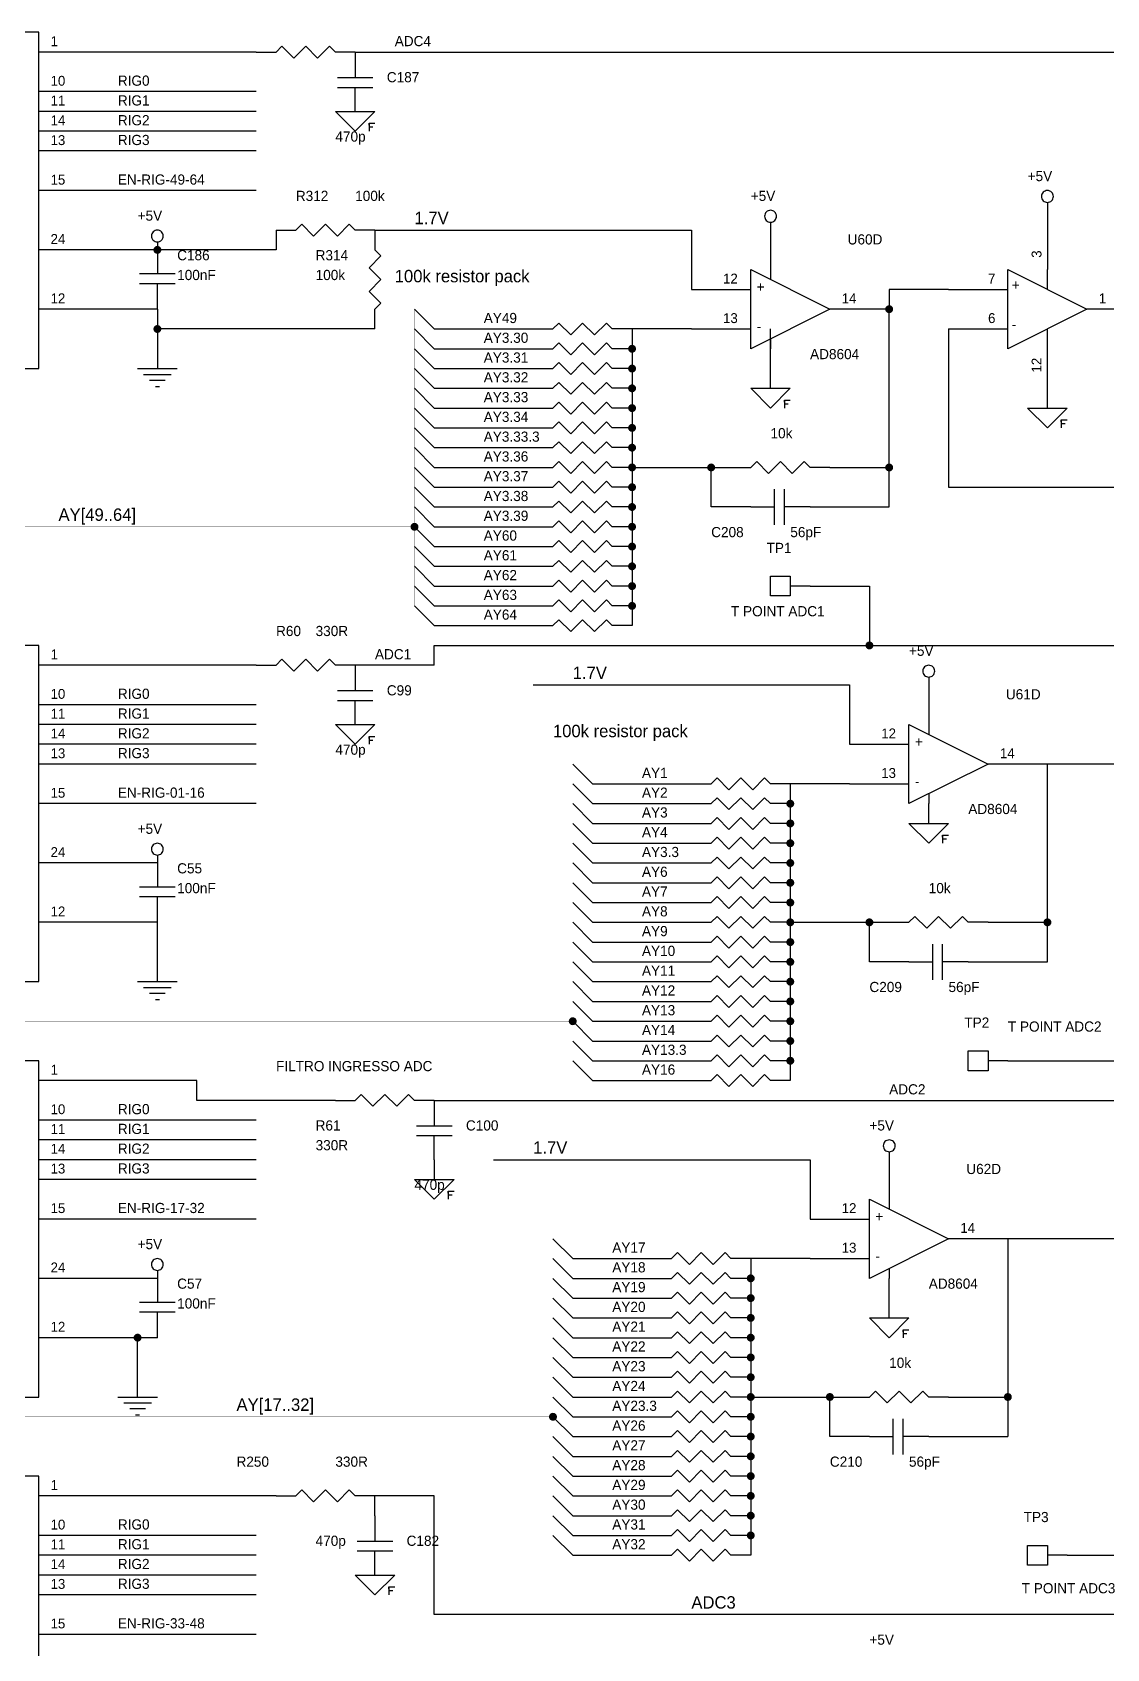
# Model space of a CAD drawing. Extents: x -3 to 838, y 3 to 596.
# Drawn here: x 624 to 762, y 236.4 to 444 of the extents above; entities that cross this region are included whole.
import ezdxf

# ---------------------------------------------------------------- set-up
doc = ezdxf.new("R2010")
doc.units = 0

msp = doc.modelspace()

# ---------------------------------------------------------------- linework, layer by layer
at = {"layer": 'PARTS'}
for p, q in [((632.46, 441.452), (624.84, 441.452)), ((652.78, 441.452), (655.32, 441.452)), ((665.48, 441.452), (662.94, 441.452)), ((665.48, 441.452), (665.48, 438.912)), ((632.46, 436.372), (624.84, 436.372)), ((665.48, 433.832), (665.48, 436.372)), ((632.46, 433.832), (624.84, 433.832)), ((632.46, 431.292), (624.84, 431.292)), ((632.46, 428.752), (624.84, 428.752)), ((632.46, 423.672), (624.84, 423.672)), ((754.38, 421.132), (754.38, 413.512)), ((655.32, 418.592), (657.86, 418.592)), ((668.02, 418.592), (665.48, 418.592)), ((668.02, 418.592), (668.02, 416.052)), ((632.46, 416.052), (624.84, 416.052)), ((640.08, 416.052), (640.08, 413.512)), ((640.08, 408.432), (640.08, 410.972)), ((708.66, 410.972), (716.28, 410.972)), ((741.68, 410.972), (749.3, 410.972)), ((632.46, 408.432), (624.84, 408.432)), ((668.02, 405.892), (668.02, 408.432)), ((734.06, 408.432), (726.44, 408.432)), ((767.08, 408.432), (759.46, 408.432)), ((688.34, 405.892), (690.88, 405.892)), ((701.04, 405.892), (698.5, 405.892)), ((708.66, 405.892), (716.28, 405.892)), ((741.68, 405.892), (749.3, 405.892)), ((688.34, 403.352), (690.88, 403.352)), ((701.04, 403.352), (698.5, 403.352)), ((754.38, 395.732), (754.38, 403.352)), ((688.34, 400.812), (690.88, 400.812)), ((701.04, 400.812), (698.5, 400.812)), ((688.34, 398.272), (690.88, 398.272)), ((701.04, 398.272), (698.5, 398.272)), ((688.34, 395.732), (690.88, 395.732)), ((701.04, 395.732), (698.5, 395.732)), ((688.34, 393.192), (690.88, 393.192)), ((701.04, 393.192), (698.5, 393.192)), ((688.34, 390.652), (690.88, 390.652)), ((701.04, 390.652), (698.5, 390.652)), ((688.34, 388.112), (690.88, 388.112)), ((701.04, 388.112), (698.5, 388.112)), ((713.74, 388.112), (716.28, 388.112)), ((726.44, 388.112), (723.9, 388.112)), ((688.34, 385.572), (690.88, 385.572)), ((701.04, 385.572), (698.5, 385.572)), ((688.34, 383.032), (690.88, 383.032)), ((701.04, 383.032), (698.5, 383.032)), ((716.28, 383.032), (718.82, 383.032)), ((723.9, 383.032), (721.36, 383.032)), ((688.34, 380.492), (690.88, 380.492)), ((701.04, 380.492), (698.5, 380.492)), ((688.34, 377.952), (690.88, 377.952)), ((701.04, 377.952), (698.5, 377.952)), ((688.34, 375.412), (690.88, 375.412)), ((701.04, 375.412), (698.5, 375.412)), ((688.34, 372.872), (690.88, 372.872)), ((701.04, 372.872), (698.5, 372.872)), ((723.9, 372.872), (721.36, 372.872)), ((688.34, 370.332), (690.88, 370.332)), ((701.04, 370.332), (698.5, 370.332)), ((688.34, 367.792), (690.88, 367.792)), ((701.04, 367.792), (698.5, 367.792)), ((632.46, 362.712), (624.84, 362.712)), ((652.78, 362.712), (655.32, 362.712)), ((665.48, 362.712), (662.94, 362.712)), ((665.48, 362.712), (665.48, 360.172)), ((632.46, 357.632), (624.84, 357.632)), ((665.48, 355.092), (665.48, 357.632)), ((632.46, 355.092), (624.84, 355.092)), ((632.46, 352.552), (624.84, 352.552)), ((728.98, 352.552), (736.6, 352.552)), ((632.46, 350.012), (624.84, 350.012)), ((754.38, 350.012), (746.76, 350.012)), ((708.66, 347.472), (711.2, 347.472)), ((721.36, 347.472), (718.82, 347.472)), ((728.98, 347.472), (736.6, 347.472)), ((632.46, 344.932), (624.84, 344.932)), ((708.66, 344.932), (711.2, 344.932)), ((721.36, 344.932), (718.82, 344.932)), ((708.66, 342.392), (711.2, 342.392)), ((721.36, 342.392), (718.82, 342.392)), ((708.66, 339.852), (711.2, 339.852)), ((721.36, 339.852), (718.82, 339.852)), ((632.46, 337.312), (624.84, 337.312)), ((640.08, 337.312), (640.08, 334.772)), ((708.66, 337.312), (711.2, 337.312)), ((721.36, 337.312), (718.82, 337.312)), ((708.66, 334.772), (711.2, 334.772)), ((721.36, 334.772), (718.82, 334.772)), ((640.08, 329.692), (640.08, 332.232)), ((708.66, 332.232), (711.2, 332.232)), ((721.36, 332.232), (718.82, 332.232)), ((632.46, 329.692), (624.84, 329.692)), ((708.66, 329.692), (711.2, 329.692)), ((721.36, 329.692), (718.82, 329.692)), ((734.06, 329.692), (736.6, 329.692)), ((746.76, 329.692), (744.22, 329.692)), ((708.66, 327.152), (711.2, 327.152)), ((721.36, 327.152), (718.82, 327.152)), ((708.66, 324.612), (711.2, 324.612)), ((721.36, 324.612), (718.82, 324.612)), ((736.6, 324.612), (739.14, 324.612)), ((744.22, 324.612), (741.68, 324.612)), ((708.66, 322.072), (711.2, 322.072)), ((721.36, 322.072), (718.82, 322.072)), ((708.66, 319.532), (711.2, 319.532)), ((721.36, 319.532), (718.82, 319.532)), ((708.66, 316.992), (711.2, 316.992)), ((721.36, 316.992), (718.82, 316.992)), ((708.66, 314.452), (711.2, 314.452)), ((721.36, 314.452), (718.82, 314.452)), ((708.66, 311.912), (711.2, 311.912)), ((721.36, 311.912), (718.82, 311.912)), ((749.3, 311.912), (746.76, 311.912)), ((632.46, 309.372), (624.84, 309.372)), ((708.66, 309.372), (711.2, 309.372)), ((721.36, 309.372), (718.82, 309.372)), ((662.94, 306.832), (665.48, 306.832)), ((675.64, 306.832), (673.1, 306.832)), ((675.64, 306.832), (675.64, 304.292)), ((632.46, 304.292), (624.84, 304.292)), ((632.46, 301.752), (624.84, 301.752)), ((675.64, 299.212), (675.64, 301.752)), ((632.46, 299.212), (624.84, 299.212)), ((632.46, 296.672), (624.84, 296.672)), ((632.46, 291.592), (624.84, 291.592)), ((723.9, 291.592), (731.52, 291.592)), ((749.3, 289.052), (741.68, 289.052)), ((703.58, 286.512), (706.12, 286.512)), ((716.28, 286.512), (713.74, 286.512)), ((723.9, 286.512), (731.52, 286.512)), ((632.46, 283.972), (624.84, 283.972)), ((640.08, 283.972), (640.08, 281.432)), ((703.58, 283.972), (706.12, 283.972)), ((716.28, 283.972), (713.74, 283.972)), ((703.58, 281.432), (706.12, 281.432)), ((716.28, 281.432), (713.74, 281.432)), ((640.08, 276.352), (640.08, 278.892)), ((703.58, 278.892), (706.12, 278.892)), ((716.28, 278.892), (713.74, 278.892)), ((632.46, 276.352), (624.84, 276.352)), ((703.58, 276.352), (706.12, 276.352)), ((716.28, 276.352), (713.74, 276.352)), ((703.58, 273.812), (706.12, 273.812)), ((716.28, 273.812), (713.74, 273.812)), ((703.58, 271.272), (706.12, 271.272)), ((716.28, 271.272), (713.74, 271.272)), ((703.58, 268.732), (706.12, 268.732)), ((716.28, 268.732), (713.74, 268.732)), ((728.98, 268.732), (731.52, 268.732)), ((741.68, 268.732), (739.14, 268.732)), ((703.58, 266.192), (706.12, 266.192)), ((716.28, 266.192), (713.74, 266.192)), ((703.58, 263.652), (706.12, 263.652)), ((716.28, 263.652), (713.74, 263.652)), ((731.52, 263.652), (734.06, 263.652)), ((739.14, 263.652), (736.6, 263.652)), ((703.58, 261.112), (706.12, 261.112)), ((716.28, 261.112), (713.74, 261.112)), ((703.58, 258.572), (706.12, 258.572)), ((716.28, 258.572), (713.74, 258.572)), ((632.46, 256.032), (624.84, 256.032)), ((655.32, 256.032), (657.86, 256.032)), ((668.02, 256.032), (665.48, 256.032)), ((703.58, 256.032), (706.12, 256.032)), ((716.28, 256.032), (713.74, 256.032)), ((668.02, 253.492), (668.02, 250.952)), ((703.58, 253.492), (706.12, 253.492)), ((716.28, 253.492), (713.74, 253.492)), ((632.46, 250.952), (624.84, 250.952)), ((703.58, 250.952), (706.12, 250.952)), ((716.28, 250.952), (713.74, 250.952)), ((632.46, 248.412), (624.84, 248.412)), ((668.02, 245.872), (668.02, 248.412)), ((703.58, 248.412), (706.12, 248.412)), ((716.28, 248.412), (713.74, 248.412)), ((756.92, 248.412), (754.38, 248.412)), ((632.46, 245.872), (624.84, 245.872)), ((632.46, 243.332), (624.84, 243.332)), ((632.46, 238.252), (624.84, 238.252))]:
    msp.add_line(p, q, dxfattribs=at)
for points in [[(624.84, 443.992), (609.6, 443.992), (609.6, 400.812), (624.84, 400.812)], [(718.82, 374.142), (721.36, 374.142), (721.36, 371.602), (718.82, 371.602)], [(624.84, 365.252), (609.6, 365.252), (609.6, 322.072), (624.84, 322.072)], [(624.84, 311.912), (609.6, 311.912), (609.6, 268.732), (624.84, 268.732)], [(744.22, 313.182), (746.76, 313.182), (746.76, 310.642), (744.22, 310.642)], [(624.84, 258.572), (609.6, 258.572), (609.6, 215.392), (624.84, 215.392)], [(751.84, 249.682), (754.38, 249.682), (754.38, 247.142), (751.84, 247.142)]]:
    msp.add_lwpolyline(points, close=True, dxfattribs=at)
for points in [[(655.32, 441.452), (656.082, 442.214)], [(656.082, 442.214), (657.606, 440.69)], [(657.606, 440.69), (659.13, 442.214)], [(659.13, 442.214), (660.654, 440.69)], [(660.654, 440.69), (662.178, 442.214)], [(662.178, 442.214), (662.94, 441.452)], [(667.766, 438.15), (663.194, 438.15)], [(665.48, 438.912), (665.48, 438.15)], [(667.766, 436.88), (663.194, 436.88)], [(665.48, 436.372), (665.48, 436.88)], [(662.94, 433.832), (668.02, 433.832)], [(665.48, 431.292), (662.94, 433.832)], [(668.02, 433.832), (665.48, 431.292)], [(667.258, 432.308), (668.02, 432.308)], [(667.258, 432.054), (667.258, 432.308)], [(667.258, 432.308), (667.258, 431.292)], [(667.766, 431.8), (667.258, 431.8)], [(754.38, 422.148), (754.38, 421.132)], [(657.86, 418.592), (658.622, 419.354)], [(658.622, 419.354), (660.146, 417.83)], [(660.146, 417.83), (661.67, 419.354)], [(661.67, 419.354), (663.194, 417.83)], [(663.194, 417.83), (664.718, 419.354)], [(664.718, 419.354), (665.48, 418.592)], [(718.82, 419.608), (718.82, 418.592)], [(640.08, 417.068), (640.08, 416.052)], [(668.782, 415.29), (667.258, 413.766)], [(668.02, 416.052), (668.782, 415.29)], [(640.08, 413.512), (640.08, 413.004)], [(667.258, 413.766), (668.782, 412.242)], [(716.28, 413.512), (726.44, 408.432)], [(716.28, 403.352), (716.28, 413.512)], [(718.82, 413.512), (718.82, 412.242)], [(749.3, 413.512), (759.46, 408.432)], [(749.3, 403.352), (749.3, 413.512)], [(754.38, 410.972), (754.38, 413.512)], [(637.794, 413.004), (642.366, 413.004)], [(637.794, 411.734), (642.366, 411.734)], [(640.08, 410.972), (640.08, 411.734)], [(668.782, 412.242), (667.258, 410.718)], [(667.258, 410.718), (668.782, 409.194)], [(668.782, 409.194), (668.02, 408.432)], [(726.44, 408.432), (716.28, 403.352)], [(759.46, 408.432), (749.3, 403.352)], [(690.88, 405.892), (691.642, 406.654)], [(691.642, 406.654), (693.166, 405.13)], [(693.166, 405.13), (694.69, 406.654)], [(694.69, 406.654), (696.214, 405.13)], [(696.214, 405.13), (697.738, 406.654)], [(697.738, 406.654), (698.5, 405.892)], [(754.38, 403.352), (754.38, 405.892)], [(690.88, 403.352), (691.642, 404.114)], [(691.642, 404.114), (693.166, 402.59)], [(693.166, 402.59), (694.69, 404.114)], [(694.69, 404.114), (696.214, 402.59)], [(696.214, 402.59), (697.738, 404.114)], [(697.738, 404.114), (698.5, 403.352)], [(718.82, 404.622), (718.82, 403.352)], [(637.54, 400.812), (642.62, 400.812)], [(690.88, 400.812), (691.642, 401.574)], [(691.642, 401.574), (693.166, 400.05)], [(693.166, 400.05), (694.69, 401.574)], [(694.69, 401.574), (696.214, 400.05)], [(696.214, 400.05), (697.738, 401.574)], [(697.738, 401.574), (698.5, 400.812)], [(638.302, 400.05), (641.858, 400.05)], [(641.096, 399.288), (639.064, 399.288)], [(690.88, 398.272), (691.642, 399.034)], [(691.642, 399.034), (693.166, 397.51)], [(693.166, 397.51), (694.69, 399.034)], [(694.69, 399.034), (696.214, 397.51)], [(696.214, 397.51), (697.738, 399.034)], [(697.738, 399.034), (698.5, 398.272)], [(639.826, 398.526), (640.334, 398.526)], [(690.88, 395.732), (691.642, 396.494)], [(691.642, 396.494), (693.166, 394.97)], [(693.166, 394.97), (694.69, 396.494)], [(694.69, 396.494), (696.214, 394.97)], [(696.214, 394.97), (697.738, 396.494)], [(697.738, 396.494), (698.5, 395.732)], [(716.28, 398.272), (721.36, 398.272)], [(718.82, 395.732), (716.28, 398.272)], [(721.36, 398.272), (718.82, 395.732)], [(720.598, 396.748), (721.36, 396.748)], [(720.598, 396.494), (720.598, 396.748)], [(720.598, 396.748), (720.598, 395.732)], [(721.106, 396.24), (720.598, 396.24)], [(751.84, 395.732), (756.92, 395.732)], [(754.38, 393.192), (751.84, 395.732)], [(756.92, 395.732), (754.38, 393.192)], [(690.88, 393.192), (691.642, 393.954)], [(691.642, 393.954), (693.166, 392.43)], [(693.166, 392.43), (694.69, 393.954)], [(694.69, 393.954), (696.214, 392.43)], [(696.214, 392.43), (697.738, 393.954)], [(697.738, 393.954), (698.5, 393.192)], [(756.158, 394.208), (756.92, 394.208)], [(756.158, 393.954), (756.158, 394.208)], [(756.158, 394.208), (756.158, 393.192)], [(756.666, 393.7), (756.158, 393.7)], [(690.88, 390.652), (691.642, 391.414)], [(691.642, 391.414), (693.166, 389.89)], [(693.166, 389.89), (694.69, 391.414)], [(694.69, 391.414), (696.214, 389.89)], [(696.214, 389.89), (697.738, 391.414)], [(697.738, 391.414), (698.5, 390.652)], [(690.88, 388.112), (691.642, 388.874)], [(691.642, 388.874), (693.166, 387.35)], [(693.166, 387.35), (694.69, 388.874)], [(694.69, 388.874), (696.214, 387.35)], [(696.214, 387.35), (697.738, 388.874)], [(697.738, 388.874), (698.5, 388.112)], [(716.28, 388.112), (717.042, 388.874)], [(717.042, 388.874), (718.566, 387.35)], [(718.566, 387.35), (720.09, 388.874)], [(720.09, 388.874), (721.614, 387.35)], [(721.614, 387.35), (723.138, 388.874)], [(723.138, 388.874), (723.9, 388.112)], [(690.88, 385.572), (691.642, 386.334)], [(691.642, 386.334), (693.166, 384.81)], [(693.166, 384.81), (694.69, 386.334)], [(694.69, 386.334), (696.214, 384.81)], [(696.214, 384.81), (697.738, 386.334)], [(697.738, 386.334), (698.5, 385.572)], [(719.328, 380.746), (719.328, 385.318)], [(720.598, 380.746), (720.598, 385.318)], [(690.88, 383.032), (691.642, 383.794)], [(691.642, 383.794), (693.166, 382.27)], [(693.166, 382.27), (694.69, 383.794)], [(694.69, 383.794), (696.214, 382.27)], [(696.214, 382.27), (697.738, 383.794)], [(697.738, 383.794), (698.5, 383.032)], [(718.82, 383.032), (719.328, 383.032)], [(721.36, 383.032), (720.598, 383.032)], [(690.88, 380.492), (691.642, 381.254)], [(691.642, 381.254), (693.166, 379.73)], [(693.166, 379.73), (694.69, 381.254)], [(694.69, 381.254), (696.214, 379.73)], [(696.214, 379.73), (697.738, 381.254)], [(697.738, 381.254), (698.5, 380.492)], [(690.88, 377.952), (691.642, 378.714)], [(691.642, 378.714), (693.166, 377.19)], [(693.166, 377.19), (694.69, 378.714)], [(694.69, 378.714), (696.214, 377.19)], [(696.214, 377.19), (697.738, 378.714)], [(697.738, 378.714), (698.5, 377.952)], [(690.88, 375.412), (691.642, 376.174)], [(691.642, 376.174), (693.166, 374.65)], [(693.166, 374.65), (694.69, 376.174)], [(694.69, 376.174), (696.214, 374.65)], [(696.214, 374.65), (697.738, 376.174)], [(697.738, 376.174), (698.5, 375.412)], [(690.88, 372.872), (691.642, 373.634)], [(691.642, 373.634), (693.166, 372.11)], [(693.166, 372.11), (694.69, 373.634)], [(694.69, 373.634), (696.214, 372.11)], [(696.214, 372.11), (697.738, 373.634)], [(697.738, 373.634), (698.5, 372.872)], [(690.88, 370.332), (691.642, 371.094)], [(691.642, 371.094), (693.166, 369.57)], [(693.166, 369.57), (694.69, 371.094)], [(694.69, 371.094), (696.214, 369.57)], [(696.214, 369.57), (697.738, 371.094)], [(697.738, 371.094), (698.5, 370.332)], [(690.88, 367.792), (691.642, 368.554)], [(691.642, 368.554), (693.166, 367.03)], [(693.166, 367.03), (694.69, 368.554)], [(694.69, 368.554), (696.214, 367.03)], [(696.214, 367.03), (697.738, 368.554)], [(697.738, 368.554), (698.5, 367.792)], [(655.32, 362.712), (656.082, 363.474)], [(656.082, 363.474), (657.606, 361.95)], [(657.606, 361.95), (659.13, 363.474)], [(659.13, 363.474), (660.654, 361.95)], [(660.654, 361.95), (662.178, 363.474)], [(662.178, 363.474), (662.94, 362.712)], [(667.766, 359.41), (663.194, 359.41)], [(665.48, 360.172), (665.48, 359.41)], [(739.14, 361.188), (739.14, 360.172)], [(667.766, 358.14), (663.194, 358.14)], [(665.48, 357.632), (665.48, 358.14)], [(662.94, 355.092), (668.02, 355.092)], [(665.48, 352.552), (662.94, 355.092)], [(668.02, 355.092), (665.48, 352.552)], [(736.6, 355.092), (746.76, 350.012)], [(736.6, 344.932), (736.6, 355.092)], [(739.14, 355.092), (739.14, 353.822)], [(667.258, 353.568), (668.02, 353.568)], [(667.258, 353.314), (667.258, 353.568)], [(667.258, 353.568), (667.258, 352.552)], [(667.766, 353.06), (667.258, 353.06)], [(746.76, 350.012), (736.6, 344.932)], [(711.2, 347.472), (711.962, 348.234)], [(711.962, 348.234), (713.486, 346.71)], [(713.486, 346.71), (715.01, 348.234)], [(715.01, 348.234), (716.534, 346.71)], [(716.534, 346.71), (718.058, 348.234)], [(718.058, 348.234), (718.82, 347.472)], [(711.2, 344.932), (711.962, 345.694)], [(711.962, 345.694), (713.486, 344.17)], [(713.486, 344.17), (715.01, 345.694)], [(715.01, 345.694), (716.534, 344.17)], [(716.534, 344.17), (718.058, 345.694)], [(718.058, 345.694), (718.82, 344.932)], [(739.14, 346.202), (739.14, 344.932)], [(711.2, 342.392), (711.962, 343.154)], [(711.962, 343.154), (713.486, 341.63)], [(713.486, 341.63), (715.01, 343.154)], [(715.01, 343.154), (716.534, 341.63)], [(716.534, 341.63), (718.058, 343.154)], [(718.058, 343.154), (718.82, 342.392)], [(711.2, 339.852), (711.962, 340.614)], [(711.962, 340.614), (713.486, 339.09)], [(713.486, 339.09), (715.01, 340.614)], [(715.01, 340.614), (716.534, 339.09)], [(716.534, 339.09), (718.058, 340.614)], [(718.058, 340.614), (718.82, 339.852)], [(736.6, 342.392), (741.68, 342.392)], [(739.14, 339.852), (736.6, 342.392)], [(741.68, 342.392), (739.14, 339.852)], [(740.918, 340.868), (741.68, 340.868)], [(740.918, 340.614), (740.918, 340.868)], [(740.918, 340.868), (740.918, 339.852)], [(741.426, 340.36), (740.918, 340.36)], [(640.08, 338.328), (640.08, 337.312)], [(711.2, 337.312), (711.962, 338.074)], [(711.962, 338.074), (713.486, 336.55)], [(713.486, 336.55), (715.01, 338.074)], [(715.01, 338.074), (716.534, 336.55)], [(716.534, 336.55), (718.058, 338.074)], [(718.058, 338.074), (718.82, 337.312)], [(637.794, 334.264), (642.366, 334.264)], [(640.08, 334.772), (640.08, 334.264)], [(711.2, 334.772), (711.962, 335.534)], [(711.962, 335.534), (713.486, 334.01)], [(713.486, 334.01), (715.01, 335.534)], [(715.01, 335.534), (716.534, 334.01)], [(716.534, 334.01), (718.058, 335.534)], [(718.058, 335.534), (718.82, 334.772)], [(637.794, 332.994), (642.366, 332.994)], [(640.08, 332.232), (640.08, 332.994)], [(711.2, 332.232), (711.962, 332.994)], [(711.962, 332.994), (713.486, 331.47)], [(713.486, 331.47), (715.01, 332.994)], [(715.01, 332.994), (716.534, 331.47)], [(716.534, 331.47), (718.058, 332.994)], [(718.058, 332.994), (718.82, 332.232)], [(711.2, 329.692), (711.962, 330.454)], [(711.962, 330.454), (713.486, 328.93)], [(713.486, 328.93), (715.01, 330.454)], [(715.01, 330.454), (716.534, 328.93)], [(716.534, 328.93), (718.058, 330.454)], [(718.058, 330.454), (718.82, 329.692)], [(736.6, 329.692), (737.362, 330.454)], [(737.362, 330.454), (738.886, 328.93)], [(738.886, 328.93), (740.41, 330.454)], [(740.41, 330.454), (741.934, 328.93)], [(741.934, 328.93), (743.458, 330.454)], [(743.458, 330.454), (744.22, 329.692)], [(711.2, 327.152), (711.962, 327.914)], [(711.962, 327.914), (713.486, 326.39)], [(713.486, 326.39), (715.01, 327.914)], [(715.01, 327.914), (716.534, 326.39)], [(716.534, 326.39), (718.058, 327.914)], [(718.058, 327.914), (718.82, 327.152)], [(739.648, 322.326), (739.648, 326.898)], [(740.918, 322.326), (740.918, 326.898)], [(711.2, 324.612), (711.962, 325.374)], [(711.962, 325.374), (713.486, 323.85)], [(713.486, 323.85), (715.01, 325.374)], [(715.01, 325.374), (716.534, 323.85)], [(716.534, 323.85), (718.058, 325.374)], [(718.058, 325.374), (718.82, 324.612)], [(739.14, 324.612), (739.648, 324.612)], [(741.68, 324.612), (740.918, 324.612)], [(637.54, 322.072), (642.62, 322.072)], [(711.2, 322.072), (711.962, 322.834)], [(711.962, 322.834), (713.486, 321.31)], [(713.486, 321.31), (715.01, 322.834)], [(715.01, 322.834), (716.534, 321.31)], [(716.534, 321.31), (718.058, 322.834)], [(718.058, 322.834), (718.82, 322.072)], [(638.302, 321.31), (641.858, 321.31)], [(641.096, 320.548), (639.064, 320.548)], [(639.826, 319.786), (640.334, 319.786)], [(711.2, 319.532), (711.962, 320.294)], [(711.962, 320.294), (713.486, 318.77)], [(713.486, 318.77), (715.01, 320.294)], [(715.01, 320.294), (716.534, 318.77)], [(716.534, 318.77), (718.058, 320.294)], [(718.058, 320.294), (718.82, 319.532)], [(711.2, 316.992), (711.962, 317.754)], [(711.962, 317.754), (713.486, 316.23)], [(713.486, 316.23), (715.01, 317.754)], [(715.01, 317.754), (716.534, 316.23)], [(716.534, 316.23), (718.058, 317.754)], [(718.058, 317.754), (718.82, 316.992)], [(711.2, 314.452), (711.962, 315.214)], [(711.962, 315.214), (713.486, 313.69)], [(713.486, 313.69), (715.01, 315.214)], [(715.01, 315.214), (716.534, 313.69)], [(716.534, 313.69), (718.058, 315.214)], [(718.058, 315.214), (718.82, 314.452)], [(711.2, 311.912), (711.962, 312.674)], [(711.962, 312.674), (713.486, 311.15)], [(713.486, 311.15), (715.01, 312.674)], [(715.01, 312.674), (716.534, 311.15)], [(716.534, 311.15), (718.058, 312.674)], [(718.058, 312.674), (718.82, 311.912)], [(711.2, 309.372), (711.962, 310.134)], [(711.962, 310.134), (713.486, 308.61)], [(713.486, 308.61), (715.01, 310.134)], [(715.01, 310.134), (716.534, 308.61)], [(716.534, 308.61), (718.058, 310.134)], [(718.058, 310.134), (718.82, 309.372)], [(665.48, 306.832), (666.242, 307.594)], [(666.242, 307.594), (667.766, 306.07)], [(667.766, 306.07), (669.29, 307.594)], [(669.29, 307.594), (670.814, 306.07)], [(670.814, 306.07), (672.338, 307.594)], [(672.338, 307.594), (673.1, 306.832)], [(677.926, 303.53), (673.354, 303.53)], [(675.64, 304.292), (675.64, 303.53)], [(677.926, 302.26), (673.354, 302.26)], [(675.64, 301.752), (675.64, 302.26)], [(734.06, 300.228), (734.06, 299.212)], [(673.1, 296.672), (678.18, 296.672)], [(675.64, 294.132), (673.1, 296.672)], [(678.18, 296.672), (675.64, 294.132)], [(677.418, 295.148), (678.18, 295.148)], [(677.418, 294.894), (677.418, 295.148)], [(677.418, 295.148), (677.418, 294.132)], [(677.926, 294.64), (677.418, 294.64)], [(731.52, 294.132), (741.68, 289.052)], [(731.52, 283.972), (731.52, 294.132)], [(734.06, 294.132), (734.06, 292.862)], [(741.68, 289.052), (731.52, 283.972)], [(706.12, 286.512), (706.882, 287.274)], [(706.882, 287.274), (708.406, 285.75)], [(708.406, 285.75), (709.93, 287.274)], [(709.93, 287.274), (711.454, 285.75)], [(711.454, 285.75), (712.978, 287.274)], [(712.978, 287.274), (713.74, 286.512)], [(640.08, 284.988), (640.08, 283.972)], [(706.12, 283.972), (706.882, 284.734)], [(706.882, 284.734), (708.406, 283.21)], [(708.406, 283.21), (709.93, 284.734)], [(709.93, 284.734), (711.454, 283.21)], [(711.454, 283.21), (712.978, 284.734)], [(712.978, 284.734), (713.74, 283.972)], [(734.06, 285.242), (734.06, 283.972)], [(637.794, 280.924), (642.366, 280.924)], [(640.08, 281.432), (640.08, 280.924)], [(706.12, 281.432), (706.882, 282.194)], [(706.882, 282.194), (708.406, 280.67)], [(708.406, 280.67), (709.93, 282.194)], [(709.93, 282.194), (711.454, 280.67)], [(711.454, 280.67), (712.978, 282.194)], [(712.978, 282.194), (713.74, 281.432)], [(637.794, 279.654), (642.366, 279.654)], [(640.08, 278.892), (640.08, 279.654)], [(706.12, 278.892), (706.882, 279.654)], [(706.882, 279.654), (708.406, 278.13)], [(708.406, 278.13), (709.93, 279.654)], [(709.93, 279.654), (711.454, 278.13)], [(711.454, 278.13), (712.978, 279.654)], [(712.978, 279.654), (713.74, 278.892)], [(731.52, 278.892), (736.6, 278.892)], [(734.06, 276.352), (731.52, 278.892)], [(736.6, 278.892), (734.06, 276.352)], [(706.12, 276.352), (706.882, 277.114)], [(706.882, 277.114), (708.406, 275.59)], [(708.406, 275.59), (709.93, 277.114)], [(709.93, 277.114), (711.454, 275.59)], [(711.454, 275.59), (712.978, 277.114)], [(712.978, 277.114), (713.74, 276.352)], [(735.838, 277.368), (736.6, 277.368)], [(735.838, 277.114), (735.838, 277.368)], [(735.838, 277.368), (735.838, 276.352)], [(736.346, 276.86), (735.838, 276.86)], [(706.12, 273.812), (706.882, 274.574)], [(706.882, 274.574), (708.406, 273.05)], [(708.406, 273.05), (709.93, 274.574)], [(709.93, 274.574), (711.454, 273.05)], [(711.454, 273.05), (712.978, 274.574)], [(712.978, 274.574), (713.74, 273.812)], [(706.12, 271.272), (706.882, 272.034)], [(706.882, 272.034), (708.406, 270.51)], [(708.406, 270.51), (709.93, 272.034)], [(709.93, 272.034), (711.454, 270.51)], [(711.454, 270.51), (712.978, 272.034)], [(712.978, 272.034), (713.74, 271.272)], [(635, 268.732), (640.08, 268.732)], [(635.762, 267.97), (639.318, 267.97)], [(706.12, 268.732), (706.882, 269.494)], [(706.882, 269.494), (708.406, 267.97)], [(708.406, 267.97), (709.93, 269.494)], [(709.93, 269.494), (711.454, 267.97)], [(711.454, 267.97), (712.978, 269.494)], [(712.978, 269.494), (713.74, 268.732)], [(731.52, 268.732), (732.282, 269.494)], [(732.282, 269.494), (733.806, 267.97)], [(733.806, 267.97), (735.33, 269.494)], [(735.33, 269.494), (736.854, 267.97)], [(736.854, 267.97), (738.378, 269.494)], [(738.378, 269.494), (739.14, 268.732)], [(638.556, 267.208), (636.524, 267.208)], [(637.286, 266.446), (637.794, 266.446)], [(706.12, 266.192), (706.882, 266.954)], [(706.882, 266.954), (708.406, 265.43)], [(708.406, 265.43), (709.93, 266.954)], [(709.93, 266.954), (711.454, 265.43)], [(711.454, 265.43), (712.978, 266.954)], [(712.978, 266.954), (713.74, 266.192)], [(734.568, 261.366), (734.568, 265.938)], [(735.838, 261.366), (735.838, 265.938)], [(706.12, 263.652), (706.882, 264.414)], [(706.882, 264.414), (708.406, 262.89)], [(708.406, 262.89), (709.93, 264.414)], [(709.93, 264.414), (711.454, 262.89)], [(711.454, 262.89), (712.978, 264.414)], [(712.978, 264.414), (713.74, 263.652)], [(734.06, 263.652), (734.568, 263.652)], [(736.6, 263.652), (735.838, 263.652)], [(706.12, 261.112), (706.882, 261.874)], [(706.882, 261.874), (708.406, 260.35)], [(708.406, 260.35), (709.93, 261.874)], [(709.93, 261.874), (711.454, 260.35)], [(711.454, 260.35), (712.978, 261.874)], [(712.978, 261.874), (713.74, 261.112)], [(706.12, 258.572), (706.882, 259.334)], [(706.882, 259.334), (708.406, 257.81)], [(708.406, 257.81), (709.93, 259.334)], [(709.93, 259.334), (711.454, 257.81)], [(711.454, 257.81), (712.978, 259.334)], [(712.978, 259.334), (713.74, 258.572)], [(657.86, 256.032), (658.622, 256.794)], [(658.622, 256.794), (660.146, 255.27)], [(660.146, 255.27), (661.67, 256.794)], [(661.67, 256.794), (663.194, 255.27)], [(663.194, 255.27), (664.718, 256.794)], [(664.718, 256.794), (665.48, 256.032)], [(706.12, 256.032), (706.882, 256.794)], [(706.882, 256.794), (708.406, 255.27)], [(708.406, 255.27), (709.93, 256.794)], [(709.93, 256.794), (711.454, 255.27)], [(711.454, 255.27), (712.978, 256.794)], [(712.978, 256.794), (713.74, 256.032)], [(706.12, 253.492), (706.882, 254.254)], [(706.882, 254.254), (708.406, 252.73)], [(708.406, 252.73), (709.93, 254.254)], [(709.93, 254.254), (711.454, 252.73)], [(711.454, 252.73), (712.978, 254.254)], [(712.978, 254.254), (713.74, 253.492)], [(706.12, 250.952), (706.882, 251.714)], [(706.882, 251.714), (708.406, 250.19)], [(708.406, 250.19), (709.93, 251.714)], [(709.93, 251.714), (711.454, 250.19)], [(711.454, 250.19), (712.978, 251.714)], [(712.978, 251.714), (713.74, 250.952)], [(670.306, 250.19), (665.734, 250.19)], [(668.02, 250.952), (668.02, 250.19)], [(706.12, 248.412), (706.882, 249.174)], [(706.882, 249.174), (708.406, 247.65)], [(708.406, 247.65), (709.93, 249.174)], [(709.93, 249.174), (711.454, 247.65)], [(711.454, 247.65), (712.978, 249.174)], [(712.978, 249.174), (713.74, 248.412)], [(670.306, 248.92), (665.734, 248.92)], [(668.02, 248.412), (668.02, 248.92)], [(665.48, 245.872), (670.56, 245.872)], [(668.02, 243.332), (665.48, 245.872)], [(670.56, 245.872), (668.02, 243.332)], [(669.798, 244.348), (670.56, 244.348)], [(669.798, 244.094), (669.798, 244.348)], [(669.798, 244.348), (669.798, 243.332)], [(670.306, 243.84), (669.798, 243.84)]]:
    msp.add_lwpolyline(points, dxfattribs=at)
for points in [[(755.142, 422.91, 0.0985), (755.084, 423.2016, 0.0985), (754.9188, 423.4488, 0.0985), (754.6716, 423.614, 0.0985), (754.38, 423.672, 0.0985), (754.0884, 423.614, 0.0985), (753.8412, 423.4488, 0.0985), (753.676, 423.2016, 0.0985), (753.618, 422.91, 0.0985), (753.676, 422.6184, 0.0985), (753.8412, 422.3712, 0.0985), (754.0884, 422.206, 0.0985), (754.38, 422.148, 0.0985), (754.6716, 422.206, 0.0985), (754.9188, 422.3712, 0.0985), (755.084, 422.6184, 0.0985)], [(719.582, 420.37, 0.0985), (719.524, 420.6616, 0.0985), (719.3588, 420.9088, 0.0985), (719.1116, 421.074, 0.0985), (718.82, 421.132, 0.0985), (718.5284, 421.074, 0.0985), (718.2812, 420.9088, 0.0985), (718.116, 420.6616, 0.0985), (718.058, 420.37, 0.0985), (718.116, 420.0784, 0.0985), (718.2812, 419.8312, 0.0985), (718.5284, 419.666, 0.0985), (718.82, 419.608, 0.0985), (719.1116, 419.666, 0.0985), (719.3588, 419.8312, 0.0985), (719.524, 420.0784, 0.0985)], [(640.842, 417.83, 0.0985), (640.784, 418.1216, 0.0985), (640.6188, 418.3688, 0.0985), (640.3716, 418.534, 0.0985), (640.08, 418.592, 0.0985), (639.7884, 418.534, 0.0985), (639.5412, 418.3688, 0.0985), (639.376, 418.1216, 0.0985), (639.318, 417.83, 0.0985), (639.376, 417.5384, 0.0985), (639.5412, 417.2912, 0.0985), (639.7884, 417.126, 0.0985), (640.08, 417.068, 0.0985), (640.3716, 417.126, 0.0985), (640.6188, 417.2912, 0.0985), (640.784, 417.5384, 0.0985)], [(739.902, 361.95, 0.0985), (739.844, 362.2416, 0.0985), (739.6788, 362.4888, 0.0985), (739.4316, 362.654, 0.0985), (739.14, 362.712, 0.0985), (738.8484, 362.654, 0.0985), (738.6012, 362.4888, 0.0985), (738.436, 362.2416, 0.0985), (738.378, 361.95, 0.0985), (738.436, 361.6584, 0.0985), (738.6012, 361.4112, 0.0985), (738.8484, 361.246, 0.0985), (739.14, 361.188, 0.0985), (739.4316, 361.246, 0.0985), (739.6788, 361.4112, 0.0985), (739.844, 361.6584, 0.0985)], [(640.842, 339.09, 0.0985), (640.784, 339.3816, 0.0985), (640.6188, 339.6288, 0.0985), (640.3716, 339.794, 0.0985), (640.08, 339.852, 0.0985), (639.7884, 339.794, 0.0985), (639.5412, 339.6288, 0.0985), (639.376, 339.3816, 0.0985), (639.318, 339.09, 0.0985), (639.376, 338.7984, 0.0985), (639.5412, 338.5512, 0.0985), (639.7884, 338.386, 0.0985), (640.08, 338.328, 0.0985), (640.3716, 338.386, 0.0985), (640.6188, 338.5512, 0.0985), (640.784, 338.7984, 0.0985)], [(734.822, 300.99, 0.0985), (734.764, 301.2816, 0.0985), (734.5988, 301.5288, 0.0985), (734.3516, 301.694, 0.0985), (734.06, 301.752, 0.0985), (733.7684, 301.694, 0.0985), (733.5212, 301.5288, 0.0985), (733.356, 301.2816, 0.0985), (733.298, 300.99, 0.0985), (733.356, 300.6984, 0.0985), (733.5212, 300.4512, 0.0985), (733.7684, 300.286, 0.0985), (734.06, 300.228, 0.0985), (734.3516, 300.286, 0.0985), (734.5988, 300.4512, 0.0985), (734.764, 300.6984, 0.0985)], [(640.842, 285.75, 0.0985), (640.784, 286.0416, 0.0985), (640.6188, 286.2888, 0.0985), (640.3716, 286.454, 0.0985), (640.08, 286.512, 0.0985), (639.7884, 286.454, 0.0985), (639.5412, 286.2888, 0.0985), (639.376, 286.0416, 0.0985), (639.318, 285.75, 0.0985), (639.376, 285.4584, 0.0985), (639.5412, 285.2112, 0.0985), (639.7884, 285.046, 0.0985), (640.08, 284.988, 0.0985), (640.3716, 285.046, 0.0985), (640.6188, 285.2112, 0.0985), (640.784, 285.4584, 0.0985)]]:
    msp.add_lwpolyline(points, format="xyb", close=True, dxfattribs=at)
at = {"layer": 'WIRE'}
for points in [[(652.78, 441.452), (632.46, 441.452)], [(665.48, 441.452), (767.08, 441.452)], [(652.78, 436.372), (632.46, 436.372)], [(652.78, 433.832), (632.46, 433.832)], [(652.78, 431.292), (632.46, 431.292)], [(652.78, 428.752), (632.46, 428.752)], [(652.78, 423.672), (632.46, 423.672)], [(655.32, 418.592), (655.32, 416.052)], [(668.02, 418.592), (708.66, 418.592)], [(708.66, 418.592), (708.66, 410.972)], [(718.82, 418.592), (718.82, 413.512)], [(640.08, 416.052), (632.46, 416.052)], [(655.32, 416.052), (640.08, 416.052)], [(734.06, 410.972), (734.06, 408.432)], [(741.68, 410.972), (734.06, 410.972)], [(640.08, 408.432), (632.46, 408.432)], [(640.08, 408.432), (640.08, 405.892)], [(673.1, 408.432), (675.64, 405.892)], [(734.06, 388.112), (734.06, 408.432)], [(668.02, 405.892), (640.08, 405.892)], [(640.08, 405.892), (640.08, 400.812)], [(673.1, 405.892), (675.64, 403.352)], [(675.64, 405.892), (688.34, 405.892)], [(708.66, 405.892), (701.04, 405.892)], [(701.04, 405.892), (701.04, 403.352)], [(718.82, 398.272), (718.82, 405.892)], [(741.68, 405.892), (741.68, 385.572)], [(673.1, 403.352), (675.64, 400.812)], [(675.64, 403.352), (688.34, 403.352)], [(701.04, 403.352), (701.04, 400.812)], [(673.1, 400.812), (675.64, 398.272)], [(675.64, 400.812), (688.34, 400.812)], [(701.04, 400.812), (701.04, 398.272)], [(673.1, 398.272), (675.64, 395.732)], [(675.64, 398.272), (688.34, 398.272)], [(701.04, 398.272), (701.04, 395.732)], [(673.1, 395.732), (675.64, 393.192)], [(675.64, 395.732), (688.34, 395.732)], [(701.04, 395.732), (701.04, 393.192)], [(673.1, 393.192), (675.64, 390.652)], [(675.64, 393.192), (688.34, 393.192)], [(701.04, 393.192), (701.04, 390.652)], [(673.1, 390.652), (675.64, 388.112)], [(675.64, 390.652), (688.34, 390.652)], [(701.04, 390.652), (701.04, 388.112)], [(673.1, 388.112), (675.64, 385.572)], [(675.64, 388.112), (688.34, 388.112)], [(701.04, 388.112), (701.04, 385.572)], [(701.04, 388.112), (711.2, 388.112)], [(711.2, 383.032), (711.2, 388.112)], [(711.2, 388.112), (713.74, 388.112)], [(726.44, 388.112), (734.06, 388.112)], [(734.06, 383.032), (734.06, 388.112)], [(673.1, 385.572), (675.64, 383.032)], [(675.64, 385.572), (688.34, 385.572)], [(701.04, 385.572), (701.04, 383.032)], [(741.68, 385.572), (782.32, 385.572)], [(673.1, 383.032), (675.64, 380.492)], [(675.64, 383.032), (688.34, 383.032)], [(701.04, 383.032), (701.04, 380.492)], [(716.28, 383.032), (711.2, 383.032)], [(723.9, 383.032), (734.06, 383.032)], [(673.1, 380.492), (675.64, 377.952)], [(675.64, 380.492), (688.34, 380.492)], [(701.04, 380.492), (701.04, 377.952)], [(673.1, 377.952), (675.64, 375.412)], [(675.64, 377.952), (688.34, 377.952)], [(701.04, 377.952), (701.04, 375.412)], [(673.1, 375.412), (675.64, 372.872)], [(675.64, 375.412), (688.34, 375.412)], [(701.04, 375.412), (701.04, 372.872)], [(673.1, 372.872), (675.64, 370.332)], [(675.64, 372.872), (688.34, 372.872)], [(701.04, 372.872), (701.04, 370.332)], [(723.9, 372.872), (731.52, 372.872)], [(731.52, 372.872), (731.52, 365.252)], [(673.1, 370.332), (675.64, 367.792)], [(675.64, 370.332), (688.34, 370.332)], [(701.04, 370.332), (701.04, 367.792)], [(675.64, 367.792), (688.34, 367.792)], [(675.64, 365.252), (731.52, 365.252)], [(675.64, 362.712), (675.64, 365.252)], [(731.52, 365.252), (772.16, 365.252)], [(652.78, 362.712), (632.46, 362.712)], [(675.64, 362.712), (665.48, 362.712)], [(688.34, 360.172), (728.98, 360.172)], [(728.98, 360.172), (728.98, 352.552)], [(739.14, 360.172), (739.14, 355.092)], [(652.78, 357.632), (632.46, 357.632)], [(652.78, 355.092), (632.46, 355.092)], [(652.78, 352.552), (632.46, 352.552)], [(652.78, 350.012), (632.46, 350.012)], [(693.42, 350.012), (695.96, 347.472)], [(754.38, 329.692), (754.38, 350.012)], [(784.86, 350.012), (754.38, 350.012)], [(693.42, 347.472), (695.96, 344.932)], [(695.96, 347.472), (708.66, 347.472)], [(728.98, 347.472), (721.36, 347.472)], [(721.36, 347.472), (721.36, 344.932)], [(652.78, 344.932), (632.46, 344.932)], [(693.42, 344.932), (695.96, 342.392)], [(695.96, 344.932), (708.66, 344.932)], [(721.36, 344.932), (721.36, 342.392)], [(739.14, 342.392), (739.14, 344.932)], [(693.42, 342.392), (695.96, 339.852)], [(695.96, 342.392), (708.66, 342.392)], [(721.36, 342.392), (721.36, 339.852)], [(693.42, 339.852), (695.96, 337.312)], [(695.96, 339.852), (708.66, 339.852)], [(721.36, 339.852), (721.36, 337.312)], [(640.08, 337.312), (632.46, 337.312)], [(693.42, 337.312), (695.96, 334.772)], [(695.96, 337.312), (708.66, 337.312)], [(721.36, 337.312), (721.36, 334.772)], [(693.42, 334.772), (695.96, 332.232)], [(695.96, 334.772), (708.66, 334.772)], [(721.36, 334.772), (721.36, 332.232)], [(693.42, 332.232), (695.96, 329.692)], [(695.96, 332.232), (708.66, 332.232)], [(721.36, 332.232), (721.36, 329.692)], [(640.08, 329.692), (632.46, 329.692)], [(640.08, 322.072), (640.08, 329.692)], [(693.42, 329.692), (695.96, 327.152)], [(695.96, 329.692), (708.66, 329.692)], [(721.36, 329.692), (721.36, 327.152)], [(721.36, 329.692), (731.52, 329.692)], [(731.52, 324.612), (731.52, 329.692)], [(731.52, 329.692), (734.06, 329.692)], [(746.76, 329.692), (754.38, 329.692)], [(754.38, 324.612), (754.38, 329.692)], [(693.42, 327.152), (695.96, 324.612)], [(695.96, 327.152), (708.66, 327.152)], [(721.36, 327.152), (721.36, 324.612)], [(693.42, 324.612), (695.96, 322.072)], [(695.96, 324.612), (708.66, 324.612)], [(721.36, 324.612), (721.36, 322.072)], [(736.6, 324.612), (731.52, 324.612)], [(744.22, 324.612), (754.38, 324.612)], [(693.42, 322.072), (695.96, 319.532)], [(695.96, 322.072), (708.66, 322.072)], [(721.36, 322.072), (721.36, 319.532)], [(693.42, 319.532), (695.96, 316.992)], [(695.96, 319.532), (708.66, 319.532)], [(721.36, 319.532), (721.36, 316.992)], [(693.42, 316.992), (695.96, 314.452)], [(695.96, 316.992), (708.66, 316.992)], [(721.36, 316.992), (721.36, 314.452)], [(693.42, 314.452), (695.96, 311.912)], [(695.96, 314.452), (708.66, 314.452)], [(721.36, 314.452), (721.36, 311.912)], [(693.42, 311.912), (695.96, 309.372)], [(695.96, 311.912), (708.66, 311.912)], [(721.36, 311.912), (721.36, 309.372)], [(749.3, 311.912), (769.62, 311.912)], [(645.16, 309.372), (632.46, 309.372)], [(645.16, 306.832), (645.16, 309.372)], [(695.96, 309.372), (708.66, 309.372)], [(662.94, 306.832), (645.16, 306.832)], [(675.64, 306.832), (769.62, 306.832)], [(652.78, 304.292), (632.46, 304.292)], [(652.78, 301.752), (632.46, 301.752)], [(652.78, 299.212), (632.46, 299.212)], [(675.64, 299.212), (675.64, 296.672)], [(683.26, 299.212), (723.9, 299.212)], [(723.9, 299.212), (723.9, 291.592)], [(734.06, 299.212), (734.06, 294.132)], [(652.78, 296.672), (632.46, 296.672)], [(652.78, 291.592), (632.46, 291.592)], [(690.88, 289.052), (693.42, 286.512)], [(749.3, 289.052), (749.3, 268.732)], [(784.86, 289.052), (749.3, 289.052)], [(690.88, 286.512), (693.42, 283.972)], [(693.42, 286.512), (703.58, 286.512)], [(723.9, 286.512), (716.28, 286.512)], [(716.28, 286.512), (716.28, 283.972)], [(640.08, 283.972), (632.46, 283.972)], [(690.88, 283.972), (693.42, 281.432)], [(693.42, 283.972), (703.58, 283.972)], [(716.28, 283.972), (716.28, 281.432)], [(734.06, 278.892), (734.06, 283.972)], [(690.88, 281.432), (693.42, 278.892)], [(693.42, 281.432), (703.58, 281.432)], [(716.28, 281.432), (716.28, 278.892)], [(690.88, 278.892), (693.42, 276.352)], [(693.42, 278.892), (703.58, 278.892)], [(716.28, 278.892), (716.28, 276.352)], [(637.54, 276.352), (632.46, 276.352)], [(637.54, 268.732), (637.54, 276.352)], [(640.08, 276.352), (637.54, 276.352)], [(690.88, 276.352), (693.42, 273.812)], [(693.42, 276.352), (703.58, 276.352)], [(716.28, 276.352), (716.28, 273.812)], [(690.88, 273.812), (693.42, 271.272)], [(693.42, 273.812), (703.58, 273.812)], [(716.28, 273.812), (716.28, 271.272)], [(690.88, 271.272), (693.42, 268.732)], [(693.42, 271.272), (703.58, 271.272)], [(716.28, 271.272), (716.28, 268.732)], [(690.88, 268.732), (693.42, 266.192)], [(693.42, 268.732), (703.58, 268.732)], [(716.28, 268.732), (716.28, 266.192)], [(716.28, 268.732), (726.44, 268.732)], [(726.44, 263.652), (726.44, 268.732)], [(726.44, 268.732), (728.98, 268.732)], [(741.68, 268.732), (749.3, 268.732)], [(749.3, 268.732), (749.3, 263.652)], [(690.88, 266.192), (693.42, 263.652)], [(693.42, 266.192), (703.58, 266.192)], [(716.28, 266.192), (716.28, 263.652)], [(690.88, 263.652), (693.42, 261.112)], [(693.42, 263.652), (703.58, 263.652)], [(716.28, 263.652), (716.28, 261.112)], [(731.52, 263.652), (726.44, 263.652)], [(739.14, 263.652), (749.3, 263.652)], [(690.88, 261.112), (693.42, 258.572)], [(693.42, 261.112), (703.58, 261.112)], [(716.28, 261.112), (716.28, 258.572)], [(690.88, 258.572), (693.42, 256.032)], [(693.42, 258.572), (703.58, 258.572)], [(716.28, 258.572), (716.28, 256.032)], [(655.32, 256.032), (632.46, 256.032)], [(668.02, 253.492), (668.02, 256.032)], [(675.64, 256.032), (668.02, 256.032)], [(675.64, 240.792), (675.64, 256.032)], [(690.88, 256.032), (693.42, 253.492)], [(693.42, 256.032), (703.58, 256.032)], [(716.28, 256.032), (716.28, 253.492)], [(690.88, 253.492), (693.42, 250.952)], [(693.42, 253.492), (703.58, 253.492)], [(716.28, 253.492), (716.28, 250.952)], [(652.78, 250.952), (632.46, 250.952)], [(690.88, 250.952), (693.42, 248.412)], [(693.42, 250.952), (703.58, 250.952)], [(716.28, 250.952), (716.28, 248.412)], [(652.78, 248.412), (632.46, 248.412)], [(693.42, 248.412), (703.58, 248.412)], [(756.92, 248.412), (779.78, 248.412)], [(652.78, 245.872), (632.46, 245.872)], [(652.78, 243.332), (632.46, 243.332)], [(779.78, 240.792), (675.64, 240.792)], [(652.78, 238.252), (632.46, 238.252)]]:
    msp.add_lwpolyline(points, dxfattribs=at)
at = {"layer": 'WIRE', "const_width": 0.508}
for points in [[(639.826, 416.052, 1), (640.334, 416.052, 1)], [(733.806, 408.432, 1), (734.314, 408.432, 1)], [(639.826, 405.892, 1), (640.334, 405.892, 1)], [(700.786, 403.352, 1), (701.294, 403.352, 1)], [(700.786, 400.812, 1), (701.294, 400.812, 1)], [(700.786, 398.272, 1), (701.294, 398.272, 1)], [(700.786, 395.732, 1), (701.294, 395.732, 1)], [(700.786, 393.192, 1), (701.294, 393.192, 1)], [(700.786, 390.652, 1), (701.294, 390.652, 1)], [(700.786, 388.112, 1), (701.294, 388.112, 1)], [(710.946, 388.112, 1), (711.454, 388.112, 1)], [(733.806, 388.112, 1), (734.314, 388.112, 1)], [(700.786, 385.572, 1), (701.294, 385.572, 1)], [(700.786, 383.032, 1), (701.294, 383.032, 1)], [(672.846, 380.492, 1), (673.354, 380.492, 1)], [(700.786, 380.492, 1), (701.294, 380.492, 1)], [(700.786, 377.952, 1), (701.294, 377.952, 1)], [(700.786, 375.412, 1), (701.294, 375.412, 1)], [(700.786, 372.872, 1), (701.294, 372.872, 1)], [(700.786, 370.332, 1), (701.294, 370.332, 1)], [(731.266, 365.252, 1), (731.774, 365.252, 1)], [(721.106, 344.932, 1), (721.614, 344.932, 1)], [(721.106, 342.392, 1), (721.614, 342.392, 1)], [(721.106, 339.852, 1), (721.614, 339.852, 1)], [(721.106, 337.312, 1), (721.614, 337.312, 1)], [(721.106, 334.772, 1), (721.614, 334.772, 1)], [(721.106, 332.232, 1), (721.614, 332.232, 1)], [(721.106, 329.692, 1), (721.614, 329.692, 1)], [(731.266, 329.692, 1), (731.774, 329.692, 1)], [(754.126, 329.692, 1), (754.634, 329.692, 1)], [(721.106, 327.152, 1), (721.614, 327.152, 1)], [(721.106, 324.612, 1), (721.614, 324.612, 1)], [(721.106, 322.072, 1), (721.614, 322.072, 1)], [(721.106, 319.532, 1), (721.614, 319.532, 1)], [(693.166, 316.992, 1), (693.674, 316.992, 1)], [(721.106, 316.992, 1), (721.614, 316.992, 1)], [(721.106, 314.452, 1), (721.614, 314.452, 1)], [(721.106, 311.912, 1), (721.614, 311.912, 1)], [(716.026, 283.972, 1), (716.534, 283.972, 1)], [(716.026, 281.432, 1), (716.534, 281.432, 1)], [(716.026, 278.892, 1), (716.534, 278.892, 1)], [(637.286, 276.352, 1), (637.794, 276.352, 1)], [(716.026, 276.352, 1), (716.534, 276.352, 1)], [(716.026, 273.812, 1), (716.534, 273.812, 1)], [(716.026, 271.272, 1), (716.534, 271.272, 1)], [(716.026, 268.732, 1), (716.534, 268.732, 1)], [(726.186, 268.732, 1), (726.694, 268.732, 1)], [(749.046, 268.732, 1), (749.554, 268.732, 1)], [(690.626, 266.192, 1), (691.134, 266.192, 1)], [(716.026, 266.192, 1), (716.534, 266.192, 1)], [(716.026, 263.652, 1), (716.534, 263.652, 1)], [(716.026, 261.112, 1), (716.534, 261.112, 1)], [(716.026, 258.572, 1), (716.534, 258.572, 1)], [(716.026, 256.032, 1), (716.534, 256.032, 1)], [(716.026, 253.492, 1), (716.534, 253.492, 1)], [(716.026, 250.952, 1), (716.534, 250.952, 1)]]:
    msp.add_lwpolyline(points, format="xyb", close=True, dxfattribs=at)
at = {"layer": 'WIRE', "const_width": 0.02}
for points in [[(673.1, 405.892), (673.1, 408.432)], [(673.1, 405.892), (673.1, 403.352)], [(673.1, 403.352), (673.1, 400.812)], [(673.1, 400.812), (673.1, 398.272)], [(673.1, 398.272), (673.1, 395.732)], [(673.1, 395.732), (673.1, 393.192)], [(673.1, 393.192), (673.1, 390.652)], [(673.1, 390.652), (673.1, 388.112)], [(673.1, 388.112), (673.1, 385.572)], [(673.1, 385.572), (673.1, 383.032)], [(673.1, 383.032), (673.1, 380.492)], [(584.2, 380.492), (673.1, 380.492)], [(673.1, 380.492), (673.1, 377.952)], [(673.1, 377.952), (673.1, 375.412)], [(673.1, 375.412), (673.1, 372.872)], [(673.1, 372.872), (673.1, 370.332)], [(693.42, 347.472), (693.42, 350.012)], [(693.42, 347.472), (693.42, 344.932)], [(693.42, 344.932), (693.42, 342.392)], [(693.42, 342.392), (693.42, 339.852)], [(693.42, 339.852), (693.42, 337.312)], [(693.42, 337.312), (693.42, 334.772)], [(693.42, 334.772), (693.42, 332.232)], [(693.42, 332.232), (693.42, 329.692)], [(693.42, 329.692), (693.42, 327.152)], [(693.42, 327.152), (693.42, 324.612)], [(693.42, 324.612), (693.42, 322.072)], [(693.42, 322.072), (693.42, 319.532)], [(693.42, 319.532), (693.42, 316.992)], [(584.2, 316.992), (693.42, 316.992)], [(693.42, 316.992), (693.42, 314.452)], [(693.42, 314.452), (693.42, 311.912)], [(690.88, 289.052), (690.88, 286.512)], [(690.88, 286.512), (690.88, 283.972)], [(690.88, 283.972), (690.88, 281.432)], [(690.88, 281.432), (690.88, 278.892)], [(690.88, 278.892), (690.88, 276.352)], [(690.88, 276.352), (690.88, 273.812)], [(690.88, 273.812), (690.88, 271.272)], [(690.88, 271.272), (690.88, 268.732)], [(690.88, 268.732), (690.88, 266.192)], [(584.2, 266.192), (690.88, 266.192)], [(690.88, 266.192), (690.88, 263.652)], [(690.88, 263.652), (690.88, 261.112)], [(690.88, 261.112), (690.88, 258.572)], [(690.88, 258.572), (690.88, 256.032)], [(690.88, 256.032), (690.88, 253.492)], [(690.88, 253.492), (690.88, 250.952)]]:
    msp.add_lwpolyline(points, dxfattribs=at)

# ---------------------------------------------------------------- texts
at = {"layer": 'COMMENTS'}
for s, height, p in [('100k resistor pack', 1.5955, (670.56, 411.8865)), ('100k resistor pack', 1.5955, (690.88, 353.4665)), ('FILTRO INGRESSO ADC', 1.3057, (655.32, 310.5763))]:
    msp.add_text(s, height=height, dxfattribs=at).set_placement(p)
at = {"layer": 'PARTS'}
for s, p in [('1', (626.364, 442.214)), ('10', (626.364, 437.134)), ('11', (626.364, 434.594)), ('14', (626.364, 432.054)), ('13', (626.364, 429.514)), ('15', (626.364, 424.434)), ('24', (626.364, 416.814)), ('12', (712.724, 411.734)), ('7', (746.76, 411.734)), ('12', (626.364, 409.194)), ('14', (727.964, 409.194)), ('1', (760.984, 409.194)), ('13', (712.724, 406.654)), ('6', (746.76, 406.654)), ('1', (626.364, 363.474)), ('10', (626.364, 358.394)), ('11', (626.364, 355.854)), ('14', (626.364, 353.314)), ('12', (733.044, 353.314)), ('13', (626.364, 350.774)), ('14', (748.284, 350.774)), ('13', (733.044, 348.234)), ('15', (626.364, 345.694)), ('24', (626.364, 338.074)), ('12', (626.364, 330.454)), ('1', (626.364, 310.134)), ('10', (626.364, 305.054)), ('11', (626.364, 302.514)), ('14', (626.364, 299.974)), ('13', (626.364, 297.434)), ('15', (626.364, 292.354)), ('12', (727.964, 292.354)), ('14', (743.204, 289.814)), ('13', (727.964, 287.274)), ('24', (626.364, 284.734)), ('12', (626.364, 277.114)), ('1', (626.364, 256.794)), ('10', (626.364, 251.714)), ('11', (626.364, 249.174)), ('14', (626.364, 246.634)), ('13', (626.364, 244.094)), ('15', (626.364, 239.014))]:
    msp.add_text(s, height=1.27, dxfattribs=at).set_placement(p)
for s, p in [('3', (753.618, 415.036)), ('12', (753.618, 400.304))]:
    msp.add_text(s, height=1.27, rotation=90, dxfattribs=at).set_placement(p)
at = {"layer": 'PARTTEXT'}
for s, p in [('C187', (669.544, 437.5763)), ('470p', (662.94, 429.9563)), ('+5V', (751.84, 424.8763)), ('R312', (657.86, 422.3363)), ('100k', (665.48, 422.3363)), ('+5V', (716.28, 422.3363)), ('+5V', (637.54, 419.7963)), ('U60D', (728.726, 416.7483)), ('C186', (642.62, 414.7163)), ('R314', (660.4, 414.7163)), ('100nF', (642.62, 412.1763)), ('100k', (660.4, 412.1763)), ('+', (717.042, 410.6523)), ('+', (749.808, 410.9063)), ('-', (717.042, 405.5723)), ('-', (749.808, 405.8263)), ('AD8604', (723.9, 402.0163)), ('10k', (718.82, 391.8563)), ('C208', (711.2, 379.1563)), ('56pF', (721.36, 379.1563)), ('TP1', (718.312, 377.1243)), ('T POINT ADC1', (713.74, 368.9963)), ('R60', (655.32, 366.4563)), ('330R', (660.4, 366.4563)), ('+5V', (736.6, 363.9163)), ('C99', (669.544, 358.8363)), ('U61D', (749.046, 358.3283)), ('+', (737.362, 352.2323)), ('470p', (662.94, 351.2163)), ('-', (737.362, 347.1523)), ('AD8604', (744.22, 343.5963)), ('+5V', (637.54, 341.0563)), ('C55', (642.62, 335.9763)), ('100nF', (642.62, 333.4363)), ('10k', (739.14, 333.4363)), ('C209', (731.52, 320.7363)), ('56pF', (741.68, 320.7363)), ('TP2', (743.712, 316.1643)), ('T POINT ADC2', (749.3, 315.6563)), ('R61', (660.4, 302.9563)), ('C100', (679.704, 302.9563)), ('+5V', (731.52, 302.9563)), ('330R', (660.4, 300.4163)), ('U62D', (743.966, 297.3683)), ('470p', (673.1, 295.3363)), ('+', (732.282, 291.2723)), ('+5V', (637.54, 287.7163)), ('-', (732.282, 286.1923)), ('C57', (642.62, 282.6363)), ('AD8604', (739.14, 282.6363)), ('100nF', (642.62, 280.0963)), ('10k', (734.06, 272.4763)), ('R250', (650.24, 259.7763)), ('330R', (662.94, 259.7763)), ('C210', (726.44, 259.7763)), ('56pF', (736.6, 259.7763)), ('TP3', (751.332, 252.6643)), ('470p', (660.4, 249.6163)), ('C182', (672.084, 249.6163)), ('T POINT ADC3', (751.078, 243.5203)), ('+5V', (731.52, 236.9163))]:
    msp.add_text(s, height=1.3057, dxfattribs=at).set_placement(p)
at = {"layer": 'WIRETEXT'}
for s, height, p in [('ADC4', 1.3057, (670.56, 442.214)), ('RIG0', 1.3057, (635, 437.134)), ('RIG1', 1.3057, (635, 434.594)), ('RIG2', 1.3057, (635, 432.054)), ('RIG3', 1.3057, (635, 429.514)), ('EN-RIG-49-64', 1.3057, (635, 424.434)), ('1.7V', 1.5955, (673.1, 419.354)), ('AY49', 1.3057, (681.99, 406.654)), ('AY3.30', 1.3057, (681.99, 404.114)), ('AY3.31', 1.3057, (681.99, 401.574)), ('AY3.32', 1.3057, (681.99, 399.034)), ('AY3.33', 1.3057, (681.99, 396.494)), ('AY3.34', 1.3057, (681.99, 393.954)), ('AY3.33.3', 1.3057, (681.99, 391.414)), ('AY3.36', 1.3057, (681.99, 388.874)), ('AY3.37', 1.3057, (681.99, 386.334)), ('AY3.38', 1.3057, (681.99, 383.794)), ('AY[49..64]', 1.5955, (627.38, 381.254)), ('AY3.39', 1.3057, (681.99, 381.254)), ('AY60', 1.3057, (681.99, 378.714)), ('AY61', 1.3057, (681.99, 376.174)), ('AY62', 1.3057, (681.99, 373.634)), ('AY63', 1.3057, (681.99, 371.094)), ('AY64', 1.3057, (681.99, 368.554)), ('ADC1', 1.3057, (668.02, 363.474)), ('1.7V', 1.5955, (693.42, 360.934)), ('RIG0', 1.3057, (635, 358.394)), ('RIG1', 1.3057, (635, 355.854)), ('RIG2', 1.3057, (635, 353.314)), ('RIG3', 1.3057, (635, 350.774)), ('AY1', 1.3057, (702.31, 348.234)), ('EN-RIG-01-16', 1.3057, (635, 345.694)), ('AY2', 1.3057, (702.31, 345.694)), ('AY3', 1.3057, (702.31, 343.154)), ('AY4', 1.3057, (702.31, 340.614)), ('AY3.3', 1.3057, (702.31, 338.074)), ('AY6', 1.3057, (702.31, 335.534)), ('AY7', 1.3057, (702.31, 332.994)), ('AY8', 1.3057, (702.31, 330.454)), ('AY9', 1.3057, (702.31, 327.914)), ('AY10', 1.3057, (702.31, 325.374)), ('AY11', 1.3057, (702.31, 322.834)), ('AY12', 1.3057, (702.31, 320.294)), ('AY13', 1.3057, (702.31, 317.754)), ('AY14', 1.3057, (702.31, 315.214)), ('AY13.3', 1.3057, (702.31, 312.674)), ('AY16', 1.3057, (702.31, 310.134)), ('ADC2', 1.3057, (734.06, 307.594)), ('RIG0', 1.3057, (635, 305.054)), ('RIG1', 1.3057, (635, 302.514)), ('RIG2', 1.3057, (635, 299.974)), ('1.7V', 1.5955, (688.34, 299.974)), ('RIG3', 1.3057, (635, 297.434)), ('EN-RIG-17-32', 1.3057, (635, 292.354)), ('AY17', 1.3057, (698.5, 287.274)), ('AY18', 1.3057, (698.5, 284.734)), ('AY19', 1.3057, (698.5, 282.194)), ('AY20', 1.3057, (698.5, 279.654)), ('AY21', 1.3057, (698.5, 277.114)), ('AY22', 1.3057, (698.5, 274.574)), ('AY23', 1.3057, (698.5, 272.034)), ('AY24', 1.3057, (698.5, 269.494)), ('AY[17..32]', 1.5955, (650.24, 266.954)), ('AY23.3', 1.3057, (698.5, 266.954)), ('AY26', 1.3057, (698.5, 264.414)), ('AY27', 1.3057, (698.5, 261.874)), ('AY28', 1.3057, (698.5, 259.334)), ('AY29', 1.3057, (698.5, 256.794)), ('AY30', 1.3057, (698.5, 254.254)), ('RIG0', 1.3057, (635, 251.714)), ('AY31', 1.3057, (698.5, 251.714)), ('RIG1', 1.3057, (635, 249.174)), ('AY32', 1.3057, (698.5, 249.174)), ('RIG2', 1.3057, (635, 246.634)), ('RIG3', 1.3057, (635, 244.094)), ('ADC3', 1.5955, (708.66, 241.554)), ('EN-RIG-33-48', 1.3057, (635, 239.014))]:
    msp.add_text(s, height=height, dxfattribs=at).set_placement(p)

doc.saveas('drawing.dxf')
